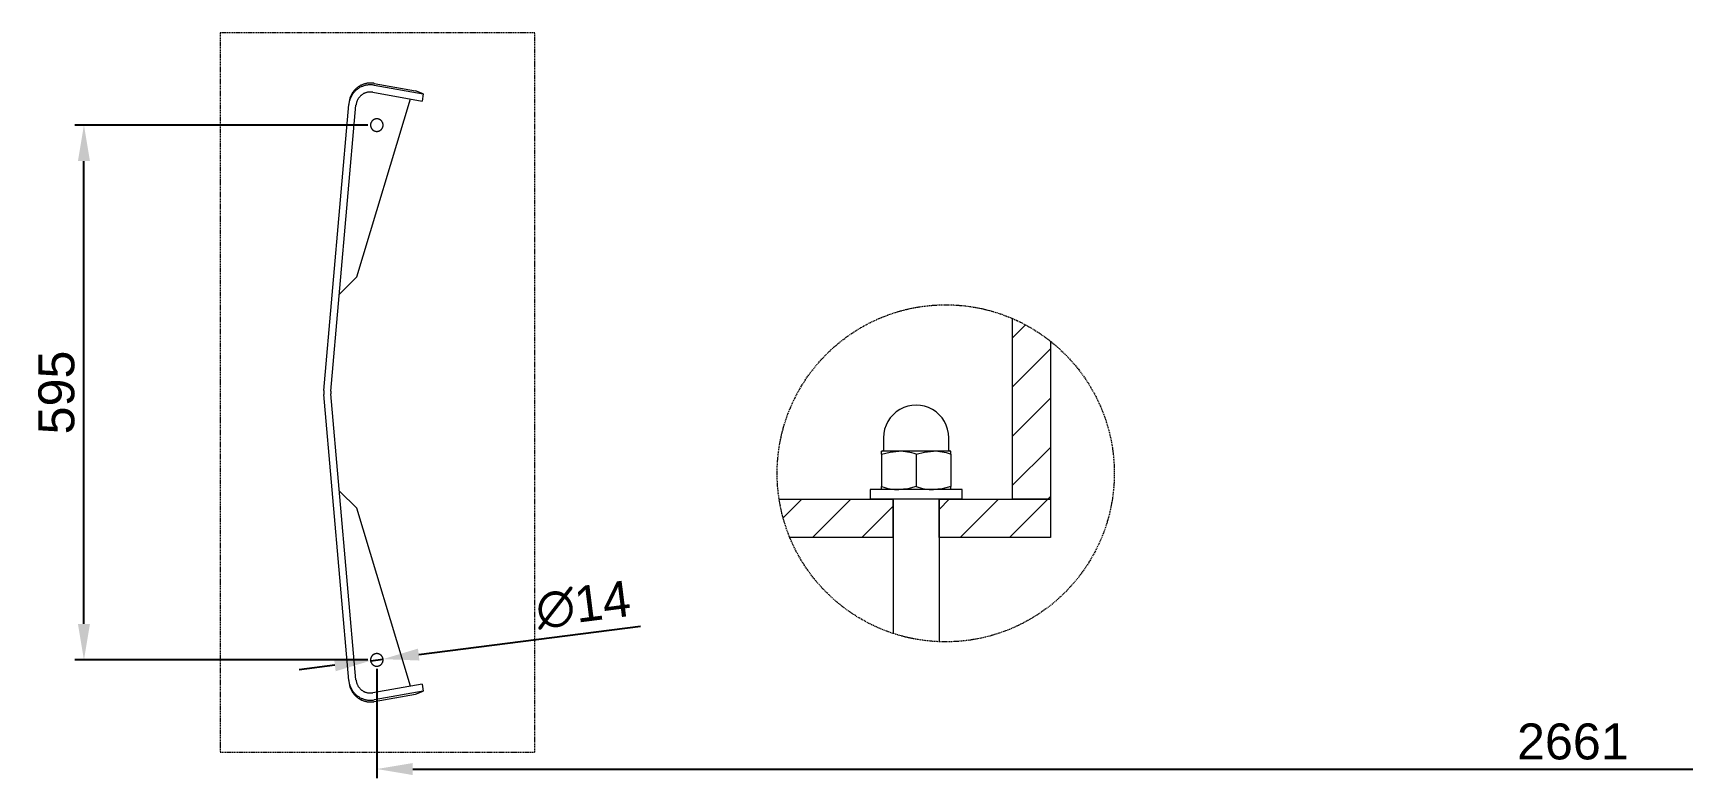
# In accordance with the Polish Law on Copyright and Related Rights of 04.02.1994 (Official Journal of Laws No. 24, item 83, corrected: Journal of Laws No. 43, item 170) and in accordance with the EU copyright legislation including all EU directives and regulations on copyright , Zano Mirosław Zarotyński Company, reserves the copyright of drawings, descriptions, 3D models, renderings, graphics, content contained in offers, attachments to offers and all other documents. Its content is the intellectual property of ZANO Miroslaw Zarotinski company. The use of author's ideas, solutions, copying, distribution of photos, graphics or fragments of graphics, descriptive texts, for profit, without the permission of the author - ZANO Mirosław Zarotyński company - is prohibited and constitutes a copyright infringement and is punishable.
# Model space of a CAD drawing. Header units: millimetres. Extents: x -219 to 4970, y -9 to 3393.
# Drawn here: x -209 to 1625, y -9 to 820 of the extents above; entities that cross this region are included whole.
import ezdxf

# ---------------------------------------------------------------- set-up
doc = ezdxf.new("R2010")
doc.units = ezdxf.units.MM
doc.linetypes.add('HIDDEN', pattern=[1.905, 1.27, -0.635])
for name, color, linetype, lineweight in [('ZANO_R', 7, 'Continuous', 0), ('ZANO_R_przerywana', 7, 'HIDDEN', 0), ('ZANO_W', 1, 'Continuous', 0)]:
    doc.layers.add(name, color=color, linetype=linetype, lineweight=lineweight)
doc.styles.add('Arial', font='arial.ttf')
doc.styles.get("Standard").update_dxf_attribs({"font": 'ARIALUNI.TTF'})
doc.dimstyles.new('pl i ang', dxfattribs={"dimtxt": 50, "dimasz": 50, "dimexe": 1.25, "dimexo": 0.625, "dimgap": 10, "dimtad": 1, "dimtoh": 1, "dimtxsty": 'Standard', "dimcen": 2.5, "dimclrd": 1, "dimclre": 1, "dimclrt": 1, "dimadec": 0, "dimazin": 0, "dimtfac": 1, "dimtmove": 0, "dimatfit": 3, "dimfxl": 1, "dimarcsym": 1})

# ---------------------------------------------------------------- blocks, each defined once
blk = doc.blocks.new('*D476')
at = {"layer": 'ZANO_W', "color": 1, "lineweight": -2}
for p, q in [((219.8, 128.7), (466.6, 160.1)), ((126.6, 116.8), (86.9, 111.7)), ((166.2, 121.8), (180.1, 123.6))]:
    blk.add_line(p, q, dxfattribs=at)
at = {"layer": 'ZANO_W', "color": 1}
for points in [[(219, 135.3), (220.6, 122), (180.1, 123.6)], [(127.4, 110.1), (125.7, 123.4), (166.2, 121.8)]]:
    blk.add_solid(points, dxfattribs=at)
at = {"layer": 'ZANO_W', "color": 1, "insert": (402.8, 183.8), "char_height": 40, "attachment_point": 5, "rotation": 7.2684, "style": 'Arial'}
blk.add_mtext('∅14', dxfattribs=at)
blk = doc.blocks.new('*D477')
at = {"layer": 'ZANO_W', "color": 1, "lineweight": -2}
for p, q in [((163.2, 717.7), (-162.6, 717.7)), ((-152.6, 162.7), (-152.6, 677.7)), ((163.2, 122.7), (-162.6, 122.7))]:
    blk.add_line(p, q, dxfattribs=at)
at = {"layer": 'ZANO_W', "color": 1}
for points in [[(-145.9, 677.7), (-159.3, 677.7), (-152.6, 717.7)], [(-159.3, 162.7), (-145.9, 162.7), (-152.6, 122.7)]]:
    blk.add_solid(points, dxfattribs=at)
at = {"layer": 'ZANO_W', "color": 1, "insert": (-183, 420.2), "char_height": 40, "attachment_point": 5, "rotation": 90, "style": 'Arial'}
blk.add_mtext('595', dxfattribs=at)
blk = doc.blocks.new('*D478')
at = {"layer": 'ZANO_W', "color": 1, "lineweight": -2}
for p, q in [((173.2, 112.7), (173.2, -8.7)), ((2834.1, 112.7), (2834.1, -8.7)), ((213.2, 1.3), (2794.1, 1.3))]:
    blk.add_line(p, q, dxfattribs=at)
at = {"layer": 'ZANO_W', "color": 1}
for points in [[(213.2, 8), (213.2, -5.4), (173.2, 1.3)], [(2794.1, -5.4), (2794.1, 8), (2834.1, 1.3)]]:
    blk.add_solid(points, dxfattribs=at)
at = {"layer": 'ZANO_W', "color": 1, "insert": (1503.6, 31.7), "char_height": 40, "attachment_point": 5, "style": 'Arial'}
blk.add_mtext('2661', dxfattribs=at)

msp = doc.modelspace()

# ---------------------------------------------------------------- linework, layer by layer
at = {"layer": 'ZANO_R'}
for p, q in [((145.3, 752.4), (144.9, 751.7)), ((145.8, 753.1), (145.3, 752.4)), ((146.2, 752.1), (145.7, 751.4)), ((146.2, 753.8), (145.8, 753.1)), ((146.7, 754.5), (146.2, 753.8)), ((146.7, 752.8), (146.2, 752.1)), ((147.2, 755.2), (146.7, 754.5)), ((147.2, 753.5), (146.7, 752.8)), ((147.7, 755.8), (147.2, 755.2)), ((147.7, 754.1), (147.2, 753.5)), ((148.3, 756.5), (147.7, 755.8)), ((148.3, 754.7), (147.7, 754.1)), ((148.8, 757.1), (148.3, 756.5)), ((148.8, 755.3), (148.3, 754.7)), ((149.4, 757.7), (148.8, 757.1)), ((149.4, 755.9), (148.8, 755.3)), ((150, 758.2), (149.4, 757.7)), ((150, 756.5), (149.4, 755.9)), ((150.6, 758.8), (150, 758.2)), ((150.7, 757), (150, 756.5)), ((151.3, 759.3), (150.6, 758.8)), ((151.3, 757.5), (150.7, 757)), ((151.9, 759.8), (151.3, 759.3)), ((152, 758), (151.3, 757.5)), ((152.6, 760.3), (151.9, 759.8)), ((152.7, 758.5), (152, 758)), ((153.3, 760.7), (152.6, 760.3)), ((153.4, 759), (152.7, 758.5)), ((154, 761.2), (153.3, 760.7)), ((154.1, 759.4), (153.4, 759)), ((154.7, 761.6), (154, 761.2)), ((154.8, 759.8), (154.1, 759.4)), ((155.5, 762), (154.7, 761.6)), ((155.6, 760.2), (154.8, 759.8)), ((156.2, 762.3), (155.5, 762)), ((156.3, 760.5), (155.6, 760.2)), ((157, 762.6), (156.2, 762.3)), ((157.1, 760.8), (156.3, 760.5)), ((157.8, 763), (157, 762.6)), ((157.9, 761.1), (157.1, 760.8)), ((157.6, 752.1), (157.1, 751.8)), ((158, 752.4), (157.6, 752.1)), ((158.5, 763.2), (157.8, 763)), ((158.6, 761.4), (157.9, 761.1)), ((158.5, 752.7), (158, 752.4)), ((159.3, 763.5), (158.5, 763.2)), ((159, 752.9), (158.5, 752.7)), ((159.4, 761.6), (158.6, 761.4)), ((159.5, 753.2), (159, 752.9)), ((160.1, 763.7), (159.3, 763.5)), ((160.2, 761.9), (159.4, 761.6)), ((160, 753.4), (159.5, 753.2)), ((160.6, 753.6), (160, 753.4)), ((160.9, 763.9), (160.1, 763.7)), ((161, 762), (160.2, 761.9)), ((161.1, 753.7), (160.6, 753.6)), ((161.7, 764.1), (160.9, 763.9)), ((161.9, 762.2), (161, 762)), ((161.6, 753.9), (161.1, 753.7)), ((162.1, 754), (161.6, 753.9)), ((162.6, 764.2), (161.7, 764.1)), ((162.7, 762.3), (161.9, 762.2)), ((162.7, 754.2), (162.1, 754)), ((163.4, 764.3), (162.6, 764.2)), ((163.5, 762.4), (162.7, 762.3)), ((163.2, 754.3), (162.7, 754.2)), ((163.8, 754.4), (163.2, 754.3)), ((164.2, 764.4), (163.4, 764.3)), ((164.3, 762.5), (163.5, 762.4)), ((164.3, 754.4), (163.8, 754.4)), ((165, 764.5), (164.2, 764.4)), ((165.2, 762.5), (164.3, 762.5)), ((164.9, 754.5), (164.3, 754.4)), ((165.4, 754.5), (164.9, 754.5)), ((165.9, 764.5), (165, 764.5)), ((166, 762.6), (165.2, 762.5)), ((166, 754.5), (165.4, 754.5)), ((166.7, 764.5), (165.9, 764.5)), ((166.8, 762.5), (166, 762.6)), ((166.5, 754.5), (166, 754.5)), ((167.1, 754.5), (166.5, 754.5)), ((167.5, 764.5), (166.7, 764.5)), ((167.7, 762.5), (166.8, 762.5)), ((167.6, 754.4), (167.1, 754.5)), ((168.4, 764.4), (167.5, 764.5)), ((168.2, 754.4), (167.6, 754.4)), ((168.5, 762.4), (167.7, 762.5)), ((168.7, 754.3), (168.2, 754.4)), ((169.2, 764.3), (168.4, 764.4)), ((169.3, 762.3), (168.5, 762.4)), ((168.7, 754.3), (223.8, 744.5)), ((170, 764.2), (169.2, 764.3)), ((170.1, 762.2), (169.3, 762.3)), ((170.3, 764.1), (170, 764.2)), ((170.1, 762.2), (224.8, 752.5)), ((170.3, 764.1), (216.2, 755.9)), ((224.8, 752.5), (216.2, 755.9)), ((224.8, 752.5), (223.8, 744.5)), ((114.2, 422.3), (142, 740.5)), ((122.2, 421.6), (150, 739.8)), ((142.1, 741.4), (142, 740.5)), ((142.2, 742.5), (142.1, 740.8)), ((142.2, 742.2), (142.1, 741.4)), ((142.4, 743), (142.2, 742.2)), ((142.6, 743.8), (142.4, 743)), ((142.7, 745.5), (142.5, 744.7)), ((142.8, 744.6), (142.6, 743.8)), ((142.9, 746.3), (142.7, 745.5)), ((143, 745.4), (142.8, 744.6)), ((143.1, 747.1), (142.9, 746.3)), ((143.2, 746.2), (143, 745.4)), ((143.3, 747.9), (143.1, 747.1)), ((143.5, 747), (143.2, 746.2)), ((143.6, 748.7), (143.3, 747.9)), ((143.8, 747.8), (143.5, 747)), ((143.9, 749.5), (143.6, 748.7)), ((144.2, 748.5), (143.8, 747.8)), ((144.2, 750.2), (143.9, 749.5)), ((144.6, 751), (144.2, 750.2)), ((144.5, 749.3), (144.2, 748.5)), ((144.9, 750), (144.5, 749.3)), ((144.9, 751.7), (144.6, 751)), ((145.3, 750.7), (144.9, 750)), ((145.7, 751.4), (145.3, 750.7)), ((150.1, 740.4), (150, 739.8)), ((150.2, 741.5), (150.1, 740.9)), ((150.1, 740.9), (150.1, 740.4)), ((150.4, 742), (150.2, 741.5)), ((150.5, 742.6), (150.4, 742)), ((150.6, 743.1), (150.5, 742.6)), ((150.8, 743.6), (150.6, 743.1)), ((151, 744.1), (150.8, 743.6)), ((151.2, 744.7), (151, 744.1)), ((151.1, 548.8), (210.6, 746.9)), ((151.4, 745.2), (151.2, 744.7)), ((151.7, 745.7), (151.4, 745.2)), ((151.9, 746.2), (151.7, 745.7)), ((152.2, 746.6), (151.9, 746.2)), ((152.5, 747.1), (152.2, 746.6)), ((152.8, 747.6), (152.5, 747.1)), ((153.1, 748), (152.8, 747.6)), ((153.4, 748.5), (153.1, 748)), ((153.8, 748.9), (153.4, 748.5)), ((154.2, 749.3), (153.8, 748.9)), ((154.5, 749.7), (154.2, 749.3)), ((154.9, 750.1), (154.5, 749.7)), ((155.3, 750.5), (154.9, 750.1)), ((155.8, 750.8), (155.3, 750.5)), ((156.2, 751.2), (155.8, 750.8)), ((156.6, 751.5), (156.2, 751.2)), ((157.1, 751.8), (156.6, 751.5)), ((166.3, 718.9), (166.2, 718.7)), ((166.2, 718.7), (166.2, 718.4)), ((166.2, 718.4), (166.2, 718.2)), ((166.2, 718.2), (166.2, 717.9)), ((166.2, 717.9), (166.2, 717.7)), ((166.2, 717.7), (166.2, 717.5)), ((166.2, 717.5), (166.2, 717.2)), ((166.2, 717.2), (166.2, 717)), ((166.2, 717), (166.2, 716.8)), ((166.2, 716.8), (166.3, 716.5)), ((166.4, 719.4), (166.3, 719.1)), ((166.3, 719.1), (166.3, 718.9)), ((166.3, 716.5), (166.3, 716.3)), ((166.3, 716.3), (166.4, 716.1)), ((166.5, 719.8), (166.4, 719.6)), ((166.4, 719.6), (166.4, 719.4)), ((166.4, 716.1), (166.4, 715.8)), ((166.4, 715.8), (166.5, 715.6)), ((166.6, 720.1), (166.5, 719.8)), ((166.5, 715.6), (166.6, 715.4)), ((166.7, 720.3), (166.6, 720.1)), ((166.8, 720.5), (166.7, 720.3)), ((166.9, 720.7), (166.8, 720.5)), ((167, 720.9), (166.9, 720.7)), ((167.1, 721.1), (167, 720.9)), ((167.2, 721.3), (167.1, 721.1)), ((167.3, 721.5), (167.2, 721.3)), ((167.5, 721.7), (167.3, 721.5)), ((167.6, 721.9), (167.5, 721.7)), ((167.7, 722.1), (167.6, 721.9)), ((167.9, 722.3), (167.7, 722.1)), ((168.1, 722.5), (167.9, 722.3)), ((168.2, 722.7), (168.1, 722.5)), ((168.4, 722.8), (168.2, 722.7)), ((168.6, 723), (168.4, 722.8)), ((168.8, 723.1), (168.6, 723)), ((168.9, 723.3), (168.8, 723.1)), ((169.1, 723.4), (168.9, 723.3)), ((169.3, 723.6), (169.1, 723.4)), ((169.5, 723.7), (169.3, 723.6)), ((169.7, 723.8), (169.5, 723.7)), ((170, 723.9), (169.7, 723.8)), ((170.2, 724), (170, 723.9)), ((170.4, 724.1), (170.2, 724)), ((170.6, 724.2), (170.4, 724.1)), ((170.8, 724.3), (170.6, 724.2)), ((171.1, 724.4), (170.8, 724.3)), ((171.3, 724.5), (171.1, 724.4)), ((171.5, 724.5), (171.3, 724.5)), ((171.8, 724.6), (171.5, 724.5)), ((172, 724.6), (171.8, 724.6)), ((172.2, 724.6), (172, 724.6)), ((172.5, 724.7), (172.2, 724.6)), ((172.7, 724.7), (172.5, 724.7)), ((172.9, 724.7), (172.7, 724.7)), ((173.2, 724.7), (172.9, 724.7)), ((173.4, 724.7), (173.2, 724.7)), ((173.7, 724.7), (173.4, 724.7)), ((173.9, 724.7), (173.7, 724.7)), ((174.1, 724.6), (173.9, 724.7)), ((174.4, 724.6), (174.1, 724.6)), ((174.6, 724.6), (174.4, 724.6)), ((174.8, 724.5), (174.6, 724.6)), ((175.1, 724.5), (174.8, 724.5)), ((175.3, 724.4), (175.1, 724.5)), ((175.5, 724.3), (175.3, 724.4)), ((175.7, 724.2), (175.5, 724.3)), ((176, 724.1), (175.7, 724.2)), ((176.2, 724), (176, 724.1)), ((176.4, 723.9), (176.2, 724)), ((176.6, 723.8), (176.4, 723.9)), ((176.8, 723.7), (176.6, 723.8)), ((177, 723.6), (176.8, 723.7)), ((177.2, 723.4), (177, 723.6)), ((177.4, 723.3), (177.2, 723.4)), ((177.6, 723.1), (177.4, 723.3)), ((177.8, 723), (177.6, 723.1)), ((178, 722.8), (177.8, 723)), ((178.1, 722.7), (178, 722.8)), ((178.3, 722.5), (178.1, 722.7)), ((178.5, 722.3), (178.3, 722.5)), ((178.6, 722.1), (178.5, 722.3)), ((178.8, 721.9), (178.6, 722.1)), ((178.9, 721.7), (178.8, 721.9)), ((179, 721.5), (178.9, 721.7)), ((179.2, 721.3), (179, 721.5)), ((179.3, 721.1), (179.2, 721.3)), ((179.4, 720.9), (179.3, 721.1)), ((179.5, 720.7), (179.4, 720.9)), ((179.6, 720.5), (179.5, 720.7)), ((179.7, 720.3), (179.6, 720.5)), ((179.8, 720.1), (179.7, 720.3)), ((179.8, 719.8), (179.8, 720.1)), ((179.9, 719.6), (179.8, 719.8)), ((179.8, 715.6), (179.9, 715.8)), ((179.8, 715.4), (179.8, 715.6)), ((180, 719.4), (179.9, 719.6)), ((179.9, 715.8), (180, 716.1)), ((180, 719.1), (180, 719.4)), ((180.1, 718.9), (180, 719.1)), ((180, 716.3), (180.1, 716.5)), ((180, 716.1), (180, 716.3)), ((180.1, 718.7), (180.1, 718.9)), ((180.1, 718.4), (180.1, 718.7)), ((180.2, 718.2), (180.1, 718.4)), ((180.1, 717), (180.2, 717.2)), ((180.1, 716.8), (180.1, 717)), ((180.1, 716.5), (180.1, 716.8)), ((180.2, 717.9), (180.2, 718.2)), ((180.2, 717.7), (180.2, 717.9)), ((180.2, 717.5), (180.2, 717.7)), ((180.2, 717.2), (180.2, 717.5)), ((166.6, 715.4), (166.7, 715.1)), ((166.7, 715.1), (166.8, 714.9)), ((166.8, 714.9), (166.9, 714.7)), ((166.9, 714.7), (167, 714.5)), ((167, 714.5), (167.1, 714.3)), ((167.1, 714.3), (167.2, 714.1)), ((167.2, 714.1), (167.3, 713.9)), ((167.3, 713.9), (167.5, 713.7)), ((167.5, 713.7), (167.6, 713.5)), ((167.6, 713.5), (167.7, 713.3)), ((167.7, 713.3), (167.9, 713.1)), ((167.9, 713.1), (168.1, 712.9)), ((168.1, 712.9), (168.2, 712.8)), ((168.2, 712.8), (168.4, 712.6)), ((168.4, 712.6), (168.6, 712.4)), ((168.6, 712.4), (168.8, 712.3)), ((168.8, 712.3), (168.9, 712.1)), ((168.9, 712.1), (169.1, 712)), ((169.1, 712), (169.3, 711.9)), ((169.3, 711.9), (169.5, 711.7)), ((169.5, 711.7), (169.7, 711.6)), ((169.7, 711.6), (170, 711.5)), ((170, 711.5), (170.2, 711.4)), ((170.2, 711.4), (170.4, 711.3)), ((170.4, 711.3), (170.6, 711.2)), ((170.6, 711.2), (170.8, 711.1)), ((170.8, 711.1), (171.1, 711)), ((171.1, 711), (171.3, 711)), ((171.3, 711), (171.5, 710.9)), ((171.5, 710.9), (171.8, 710.9)), ((171.8, 710.9), (172, 710.8)), ((172, 710.8), (172.2, 710.8)), ((172.2, 710.8), (172.5, 710.7)), ((172.5, 710.7), (172.7, 710.7)), ((172.7, 710.7), (172.9, 710.7)), ((172.9, 710.7), (173.2, 710.7)), ((173.2, 710.7), (173.4, 710.7)), ((173.4, 710.7), (173.7, 710.7)), ((173.7, 710.7), (173.9, 710.7)), ((173.9, 710.7), (174.1, 710.8)), ((174.1, 710.8), (174.4, 710.8)), ((174.4, 710.8), (174.6, 710.9)), ((174.6, 710.9), (174.8, 710.9)), ((174.8, 710.9), (175.1, 711)), ((175.1, 711), (175.3, 711)), ((175.3, 711), (175.5, 711.1)), ((175.5, 711.1), (175.7, 711.2)), ((175.7, 711.2), (176, 711.3)), ((176, 711.3), (176.2, 711.4)), ((176.2, 711.4), (176.4, 711.5)), ((176.4, 711.5), (176.6, 711.6)), ((176.6, 711.6), (176.8, 711.7)), ((176.8, 711.7), (177, 711.9)), ((177, 711.9), (177.2, 712)), ((177.2, 712), (177.4, 712.1)), ((177.4, 712.1), (177.6, 712.3)), ((177.6, 712.3), (177.8, 712.4)), ((177.8, 712.4), (178, 712.6)), ((178, 712.6), (178.1, 712.8)), ((178.1, 712.8), (178.3, 712.9)), ((178.3, 712.9), (178.5, 713.1)), ((178.5, 713.1), (178.6, 713.3)), ((178.6, 713.3), (178.8, 713.5)), ((178.8, 713.5), (178.9, 713.7)), ((178.9, 713.7), (179, 713.9)), ((179, 713.9), (179.2, 714.1)), ((179.2, 714.1), (179.3, 714.3)), ((179.3, 714.3), (179.4, 714.5)), ((179.4, 714.5), (179.5, 714.7)), ((179.5, 714.7), (179.6, 714.9)), ((179.6, 714.9), (179.7, 715.1)), ((179.7, 715.1), (179.8, 715.4)), ((151.1, 548.8), (131.6, 529.8)), ((879.8, 502.8), (879.8, 301.5)), ((879.8, 480.8), (894.6, 495.6)), ((922.4, 477.4), (922.4, 301.5)), ((879.8, 426.1), (922.4, 468.7)), ((114.2, 422.3), (114.2, 421.6)), ((114.2, 421.6), (114.1, 420.9)), ((114.1, 420.9), (114.1, 420.2)), ((114.1, 420.2), (114.1, 419.5)), ((114.1, 419.5), (114.2, 418.8)), ((114.2, 418.8), (114.2, 418.1)), ((142, 99.9), (114.2, 418.1)), ((122.2, 421.6), (122.1, 421.1)), ((122.1, 421.1), (122.1, 420.7)), ((122.1, 420.7), (122.1, 420.2)), ((122.1, 420.2), (122.1, 419.7)), ((122.1, 419.7), (122.1, 419.3)), ((122.1, 419.3), (122.2, 418.8)), ((150, 100.6), (122.2, 418.8)), ((879.8, 371.3), (922.4, 414)), ((736.8, 369.8), (736.8, 356)), ((809.3, 356), (809.3, 369.8)), ((734.7, 351.5), (734.7, 354.9)), ((753.9, 354.9), (734.7, 354.9)), ((734.7, 351.5), (744.1, 353.9)), ((734.7, 351.5), (734.7, 315.6)), ((744.1, 353.9), (753.9, 354.9)), ((792.3, 354.9), (753.9, 354.9)), ((773.1, 351.5), (782.5, 353.9)), ((773.1, 351.5), (773.1, 315.6)), ((782.5, 353.9), (792.3, 354.9)), ((811.5, 354.9), (792.3, 354.9)), ((811.5, 351.5), (811.5, 354.9)), ((811.5, 351.5), (811.5, 315.6)), ((879.8, 316.6), (922.4, 359.2)), ((721.9, 312.2), (721.9, 301.5)), ((824.3, 312.2), (721.9, 312.2)), ((734.7, 312.2), (734.7, 315.6)), ((763.7, 313.2), (753.9, 312.2)), ((773.1, 315.6), (763.7, 313.2)), ((802.1, 313.2), (792.3, 312.2)), ((811.5, 315.6), (802.1, 313.2)), ((811.5, 312.2), (811.5, 315.6)), ((824.3, 301.5), (824.3, 312.2)), ((151.1, 291.6), (131.6, 310.6)), ((620.7, 301.6), (747.5, 301.5)), ((625.1, 280.9), (645.9, 301.6)), ((657.8, 258.9), (700.5, 301.6)), ((712.6, 258.9), (747.5, 293.8)), ((824.3, 301.5), (721.9, 301.5)), ((747.5, 258.9), (747.5, 301.5)), ((747.5, 301.5), (747.5, 152.2)), ((798.7, 258.9), (798.7, 301.5)), ((798.7, 301.5), (922.4, 301.5)), ((798.7, 301.5), (798.7, 142.9)), ((798.7, 290.2), (810, 301.5)), ((822.1, 258.9), (864.7, 301.5)), ((876.8, 258.9), (919.5, 301.5)), ((922.4, 301.5), (879.8, 301.5)), ((919.5, 301.5), (922.4, 304.5)), ((210.6, 93.5), (151.1, 291.6)), ((747.5, 258.9), (631.8, 258.9)), ((922.4, 258.9), (798.7, 258.9)), ((169.1, 128.4), (168.9, 128.3)), ((169.3, 128.6), (169.1, 128.4)), ((169.5, 128.7), (169.3, 128.6)), ((169.7, 128.8), (169.5, 128.7)), ((170, 128.9), (169.7, 128.8)), ((170.2, 129), (170, 128.9)), ((170.4, 129.1), (170.2, 129)), ((170.6, 129.2), (170.4, 129.1)), ((170.8, 129.3), (170.6, 129.2)), ((171.1, 129.4), (170.8, 129.3)), ((171.3, 129.5), (171.1, 129.4)), ((171.5, 129.5), (171.3, 129.5)), ((171.8, 129.6), (171.5, 129.5)), ((172, 129.6), (171.8, 129.6)), ((172.2, 129.6), (172, 129.6)), ((172.5, 129.7), (172.2, 129.6)), ((172.7, 129.7), (172.5, 129.7)), ((172.9, 129.7), (172.7, 129.7)), ((173.2, 129.7), (172.9, 129.7)), ((173.4, 129.7), (173.2, 129.7)), ((173.7, 129.7), (173.4, 129.7)), ((173.9, 129.7), (173.7, 129.7)), ((174.1, 129.6), (173.9, 129.7)), ((174.4, 129.6), (174.1, 129.6)), ((174.6, 129.6), (174.4, 129.6)), ((174.8, 129.5), (174.6, 129.6)), ((175.1, 129.5), (174.8, 129.5)), ((175.3, 129.4), (175.1, 129.5)), ((175.5, 129.3), (175.3, 129.4)), ((175.7, 129.2), (175.5, 129.3)), ((176, 129.1), (175.7, 129.2)), ((176.2, 129), (176, 129.1)), ((176.4, 128.9), (176.2, 129)), ((176.6, 128.8), (176.4, 128.9)), ((176.8, 128.7), (176.6, 128.8)), ((177, 128.6), (176.8, 128.7)), ((177.2, 128.4), (177, 128.6)), ((177.4, 128.3), (177.2, 128.4)), ((166.3, 123.9), (166.2, 123.7)), ((166.2, 123.7), (166.2, 123.4)), ((166.2, 123.4), (166.2, 123.2)), ((166.2, 123.2), (166.2, 122.9)), ((166.2, 122.9), (166.2, 122.7)), ((166.2, 122.7), (166.2, 122.5)), ((166.2, 122.5), (166.2, 122.2)), ((166.2, 122.2), (166.2, 122)), ((166.2, 122), (166.2, 121.8)), ((166.2, 121.8), (166.3, 121.5)), ((166.4, 124.4), (166.3, 124.1)), ((166.3, 124.1), (166.3, 123.9)), ((166.3, 121.5), (166.3, 121.3)), ((166.3, 121.3), (166.4, 121.1)), ((166.5, 124.8), (166.4, 124.6)), ((166.4, 124.6), (166.4, 124.4)), ((166.4, 121.1), (166.4, 120.8)), ((166.4, 120.8), (166.5, 120.6)), ((166.6, 125.1), (166.5, 124.8)), ((166.5, 120.6), (166.6, 120.4)), ((166.7, 125.3), (166.6, 125.1)), ((166.6, 120.4), (166.7, 120.1)), ((166.8, 125.5), (166.7, 125.3)), ((166.7, 120.1), (166.8, 119.9)), ((166.9, 125.7), (166.8, 125.5)), ((166.8, 119.9), (166.9, 119.7)), ((167, 125.9), (166.9, 125.7)), ((166.9, 119.7), (167, 119.5)), ((167.1, 126.1), (167, 125.9)), ((167, 119.5), (167.1, 119.3)), ((167.2, 126.3), (167.1, 126.1)), ((167.1, 119.3), (167.2, 119.1)), ((167.3, 126.5), (167.2, 126.3)), ((167.2, 119.1), (167.3, 118.9)), ((167.5, 126.7), (167.3, 126.5)), ((167.3, 118.9), (167.5, 118.7)), ((167.6, 126.9), (167.5, 126.7)), ((167.5, 118.7), (167.6, 118.5)), ((167.7, 127.1), (167.6, 126.9)), ((167.6, 118.5), (167.7, 118.3)), ((167.9, 127.3), (167.7, 127.1)), ((167.7, 118.3), (167.9, 118.1)), ((168.1, 127.5), (167.9, 127.3)), ((167.9, 118.1), (168.1, 117.9)), ((168.2, 127.7), (168.1, 127.5)), ((168.1, 117.9), (168.2, 117.8)), ((168.4, 127.8), (168.2, 127.7)), ((168.2, 117.8), (168.4, 117.6)), ((168.6, 128), (168.4, 127.8)), ((168.4, 117.6), (168.6, 117.4)), ((168.8, 128.1), (168.6, 128)), ((168.6, 117.4), (168.8, 117.3)), ((168.9, 128.3), (168.8, 128.1)), ((168.8, 117.3), (168.9, 117.1)), ((168.9, 117.1), (169.1, 117)), ((169.1, 117), (169.3, 116.9)), ((169.3, 116.9), (169.5, 116.7)), ((169.5, 116.7), (169.7, 116.6)), ((169.7, 116.6), (170, 116.5)), ((170, 116.5), (170.2, 116.4)), ((170.2, 116.4), (170.4, 116.3)), ((170.4, 116.3), (170.6, 116.2)), ((170.6, 116.2), (170.8, 116.1)), ((170.8, 116.1), (171.1, 116)), ((171.1, 116), (171.3, 116)), ((171.3, 116), (171.5, 115.9)), ((171.5, 115.9), (171.8, 115.9)), ((171.8, 115.9), (172, 115.8)), ((172, 115.8), (172.2, 115.8)), ((172.2, 115.8), (172.5, 115.7)), ((172.5, 115.7), (172.7, 115.7)), ((172.7, 115.7), (172.9, 115.7)), ((172.9, 115.7), (173.2, 115.7)), ((173.2, 115.7), (173.4, 115.7)), ((173.4, 115.7), (173.7, 115.7)), ((173.7, 115.7), (173.9, 115.7)), ((173.9, 115.7), (174.1, 115.8)), ((174.1, 115.8), (174.4, 115.8)), ((174.4, 115.8), (174.6, 115.9)), ((174.6, 115.9), (174.8, 115.9)), ((174.8, 115.9), (175.1, 116)), ((175.1, 116), (175.3, 116)), ((175.3, 116), (175.5, 116.1)), ((175.5, 116.1), (175.7, 116.2)), ((175.7, 116.2), (176, 116.3)), ((176, 116.3), (176.2, 116.4)), ((176.2, 116.4), (176.4, 116.5)), ((176.4, 116.5), (176.6, 116.6)), ((176.6, 116.6), (176.8, 116.7)), ((176.8, 116.7), (177, 116.9)), ((177, 116.9), (177.2, 117)), ((177.2, 117), (177.4, 117.1)), ((177.6, 128.1), (177.4, 128.3)), ((177.4, 117.1), (177.6, 117.3)), ((177.8, 128), (177.6, 128.1)), ((177.6, 117.3), (177.8, 117.4)), ((178, 127.8), (177.8, 128)), ((177.8, 117.4), (178, 117.6)), ((178.1, 127.7), (178, 127.8)), ((178, 117.6), (178.1, 117.8)), ((178.3, 127.5), (178.1, 127.7)), ((178.1, 117.8), (178.3, 117.9)), ((178.5, 127.3), (178.3, 127.5)), ((178.3, 117.9), (178.5, 118.1)), ((178.6, 127.1), (178.5, 127.3)), ((178.5, 118.1), (178.6, 118.3)), ((178.8, 126.9), (178.6, 127.1)), ((178.6, 118.3), (178.8, 118.5)), ((178.9, 126.7), (178.8, 126.9)), ((178.8, 118.5), (178.9, 118.7)), ((179, 126.5), (178.9, 126.7)), ((178.9, 118.7), (179, 118.9)), ((179.2, 126.3), (179, 126.5)), ((179, 118.9), (179.2, 119.1)), ((179.3, 126.1), (179.2, 126.3)), ((179.2, 119.1), (179.3, 119.3)), ((179.4, 125.9), (179.3, 126.1)), ((179.3, 119.3), (179.4, 119.5)), ((179.5, 125.7), (179.4, 125.9)), ((179.4, 119.5), (179.5, 119.7)), ((179.6, 125.5), (179.5, 125.7)), ((179.5, 119.7), (179.6, 119.9)), ((179.7, 125.3), (179.6, 125.5)), ((179.6, 119.9), (179.7, 120.1)), ((179.8, 125.1), (179.7, 125.3)), ((179.7, 120.1), (179.8, 120.4)), ((179.8, 124.8), (179.8, 125.1)), ((179.9, 124.6), (179.8, 124.8)), ((179.8, 120.6), (179.9, 120.8)), ((179.8, 120.4), (179.8, 120.6)), ((180, 124.4), (179.9, 124.6)), ((179.9, 120.8), (180, 121.1)), ((180, 124.1), (180, 124.4)), ((180.1, 123.9), (180, 124.1)), ((180, 121.3), (180.1, 121.5)), ((180, 121.1), (180, 121.3)), ((180.1, 123.7), (180.1, 123.9)), ((180.1, 123.4), (180.1, 123.7)), ((180.2, 123.2), (180.1, 123.4)), ((180.1, 122), (180.2, 122.2)), ((180.1, 121.8), (180.1, 122)), ((180.1, 121.5), (180.1, 121.8)), ((180.2, 122.9), (180.2, 123.2)), ((180.2, 122.7), (180.2, 122.9)), ((180.2, 122.5), (180.2, 122.7)), ((180.2, 122.2), (180.2, 122.5)), ((142, 99.9), (142.1, 99.1)), ((142.1, 99.6), (142.2, 97.9)), ((142.1, 99.1), (142.2, 98.2)), ((142.2, 98.2), (142.4, 97.4)), ((142.4, 97.4), (142.6, 96.6)), ((142.5, 95.7), (142.7, 94.9)), ((142.6, 96.6), (142.8, 95.8)), ((142.7, 94.9), (142.9, 94.1)), ((142.8, 95.8), (143, 95)), ((142.9, 94.1), (143.1, 93.3)), ((143, 95), (143.2, 94.2)), ((143.1, 93.3), (143.3, 92.5)), ((143.2, 94.2), (143.5, 93.4)), ((143.3, 92.5), (143.6, 91.7)), ((143.5, 93.4), (143.8, 92.6)), ((143.6, 91.7), (143.9, 91)), ((143.8, 92.6), (144.2, 91.9)), ((144.2, 91.9), (144.5, 91.1)), ((150, 100.6), (150.1, 100)), ((150.1, 100), (150.1, 99.5)), ((150.1, 99.5), (150.2, 98.9)), ((150.2, 98.9), (150.4, 98.4)), ((150.4, 98.4), (150.5, 97.9)), ((150.5, 97.9), (150.6, 97.3)), ((150.6, 97.3), (150.8, 96.8)), ((150.8, 96.8), (151, 96.3)), ((151, 96.3), (151.2, 95.8)), ((151.2, 95.8), (151.4, 95.3)), ((151.4, 95.3), (151.7, 94.8)), ((151.7, 94.8), (151.9, 94.3)), ((151.9, 94.3), (152.2, 93.8)), ((152.2, 93.8), (152.5, 93.3)), ((152.5, 93.3), (152.8, 92.8)), ((152.8, 92.8), (153.1, 92.4)), ((153.1, 92.4), (153.4, 92)), ((153.4, 92), (153.8, 91.5)), ((223.8, 95.9), (168.7, 86.1)), ((223.8, 95.9), (224.8, 87.9)), ((143.9, 91), (144.2, 90.2)), ((144.2, 90.2), (144.6, 89.5)), ((144.5, 91.1), (144.9, 90.4)), ((144.6, 89.5), (144.9, 88.7)), ((144.9, 90.4), (145.3, 89.7)), ((144.9, 88.7), (145.3, 88)), ((145.3, 89.7), (145.7, 89)), ((145.3, 88), (145.8, 87.3)), ((145.7, 89), (146.2, 88.3)), ((145.8, 87.3), (146.2, 86.6)), ((146.2, 88.3), (146.7, 87.6)), ((146.2, 86.6), (146.7, 85.9)), ((146.7, 87.6), (147.2, 86.9)), ((146.7, 85.9), (147.2, 85.2)), ((147.2, 86.9), (147.7, 86.3)), ((147.2, 85.2), (147.7, 84.6)), ((147.7, 86.3), (148.3, 85.7)), ((147.7, 84.6), (148.3, 84)), ((148.3, 85.7), (148.8, 85.1)), ((148.3, 84), (148.8, 83.4)), ((148.8, 85.1), (149.4, 84.5)), ((148.8, 83.4), (149.4, 82.8)), ((149.4, 84.5), (150, 83.9)), ((149.4, 82.8), (150, 82.2)), ((150, 83.9), (150.7, 83.4)), ((150, 82.2), (150.6, 81.6)), ((150.6, 81.6), (151.3, 81.1)), ((150.7, 83.4), (151.3, 82.9)), ((151.3, 82.9), (152, 82.4)), ((151.3, 81.1), (151.9, 80.6)), ((151.9, 80.6), (152.6, 80.1)), ((152, 82.4), (152.7, 81.9)), ((152.6, 80.1), (153.3, 79.7)), ((152.7, 81.9), (153.4, 81.5)), ((153.3, 79.7), (154, 79.3)), ((153.4, 81.5), (154.1, 81)), ((153.8, 91.5), (154.2, 91.1)), ((154, 79.3), (154.7, 78.8)), ((154.1, 81), (154.8, 80.6)), ((154.2, 91.1), (154.5, 90.7)), ((154.5, 90.7), (154.9, 90.3)), ((154.7, 78.8), (155.5, 78.5)), ((154.8, 80.6), (155.6, 80.3)), ((154.9, 90.3), (155.3, 89.9)), ((155.3, 89.9), (155.8, 89.6)), ((155.5, 78.5), (156.2, 78.1)), ((155.6, 80.3), (156.3, 79.9)), ((155.8, 89.6), (156.2, 89.2)), ((156.2, 89.2), (156.6, 88.9)), ((156.2, 78.1), (157, 77.8)), ((156.3, 79.9), (157.1, 79.6)), ((156.6, 88.9), (157.1, 88.6)), ((157, 77.8), (157.8, 77.5)), ((157.1, 88.6), (157.6, 88.3)), ((157.1, 79.6), (157.9, 79.3)), ((157.6, 88.3), (158, 88)), ((157.8, 77.5), (158.5, 77.2)), ((157.9, 79.3), (158.6, 79)), ((158, 88), (158.5, 87.7)), ((158.5, 87.7), (159, 87.5)), ((158.5, 77.2), (159.3, 76.9)), ((158.6, 79), (159.4, 78.8)), ((159, 87.5), (159.5, 87.3)), ((159.3, 76.9), (160.1, 76.7)), ((159.4, 78.8), (160.2, 78.6)), ((159.5, 87.3), (160, 87)), ((160, 87), (160.6, 86.9)), ((160.1, 76.7), (160.9, 76.5)), ((160.2, 78.6), (161, 78.4)), ((160.6, 86.9), (161.1, 86.7)), ((160.9, 76.5), (161.7, 76.3)), ((161, 78.4), (161.9, 78.2)), ((161.1, 86.7), (161.6, 86.5)), ((161.6, 86.5), (162.1, 86.4)), ((161.7, 76.3), (162.6, 76.2)), ((161.9, 78.2), (162.7, 78.1)), ((162.1, 86.4), (162.7, 86.2)), ((162.6, 76.2), (163.4, 76.1)), ((162.7, 86.2), (163.2, 86.1)), ((162.7, 78.1), (163.5, 78)), ((163.2, 86.1), (163.8, 86.1)), ((163.4, 76.1), (164.2, 76)), ((163.5, 78), (164.3, 77.9)), ((163.8, 86.1), (164.3, 86)), ((164.2, 76), (165, 76)), ((164.3, 86), (164.9, 85.9)), ((164.3, 77.9), (165.2, 77.9)), ((164.9, 85.9), (165.4, 85.9)), ((165, 76), (165.9, 75.9)), ((165.2, 77.9), (166, 77.9)), ((165.4, 85.9), (166, 85.9)), ((165.9, 75.9), (166.7, 75.9)), ((166, 85.9), (166.5, 85.9)), ((166, 77.9), (166.8, 77.9)), ((166.5, 85.9), (167.1, 85.9)), ((166.7, 75.9), (167.5, 76)), ((166.8, 77.9), (167.7, 77.9)), ((167.1, 85.9), (167.6, 86)), ((167.5, 76), (168.4, 76)), ((167.6, 86), (168.2, 86.1)), ((167.7, 77.9), (168.5, 78)), ((168.2, 86.1), (168.7, 86.1)), ((168.4, 76), (169.2, 76.1)), ((168.5, 78), (169.3, 78.1)), ((169.2, 76.1), (170, 76.2)), ((169.3, 78.1), (170.1, 78.2)), ((170, 76.2), (170.3, 76.3)), ((224.8, 87.9), (170.1, 78.2)), ((170.3, 76.3), (216.2, 84.5)), ((216.2, 84.5), (224.8, 87.9))]:
    msp.add_line(p, q, dxfattribs=at)
msp.add_lwpolyline([(922.4, 301.5), (922.4, 258.9)], dxfattribs=at)
for centre, radius, start, end in [((773.1, 369.8), 36.3, 359.9997, 180.0003), ((735.7, 356), 1.07, 270.0029, 359.9902), ((753.4, 296.7), 58.2, 70.227, 89.5168), ((791.8, 296.7), 58.2, 70.227, 89.5168), ((810.4, 356), 1.07, 180.0098, 269.9971), ((754.4, 370.4), 58.2, 250.2279, 269.5163), ((792.8, 370.4), 58.2, 250.2279, 269.5163)]:
    msp.add_arc(centre, radius, start, end, dxfattribs=at)
at = {"layer": 'ZANO_R_przerywana'}
for p, q in [((-1.2, 820.2), (-1.2, 20.2)), ((348.8, 820.2), (-1.2, 820.2)), ((348.8, 20.2), (348.8, 820.2)), ((-1.2, 20.2), (348.8, 20.2))]:
    msp.add_line(p, q, dxfattribs=at)
at = {"layer": 'ZANO_R_przerywana', "color": 1}
msp.add_circle((806, 330.3), 187.5, dxfattribs=at)

# ---------------------------------------------------------------- dimensions: what is measured, and where the dimension line sits
at = {"layer": 'ZANO_W'}
dim = msp.add_linear_dim(base=(-152.6, 717.7), p1=(173.2, 122.7), p2=(173.2, 717.7), angle=90, dimstyle='pl i ang', override={"dimtxt": 40, "dimasz": 40, "dimexe": 10, "dimexo": 10, "dimtoh": 0, "dimdec": 0, "dimtxsty": 'Arial', "dimtdec": 0, "dimtmove": 1}, dxfattribs=at)
dim.commit()
dim.dimension.update_dxf_attribs({"geometry": '*D477', "text_midpoint": (-183, 420.2)})
dim = msp.add_diameter_dim_2p(p1=(166.2, 121.8), p2=(180.1, 123.6), dimstyle='pl i ang', override={"dimtxt": 40, "dimasz": 40, "dimexe": 10, "dimexo": 10, "dimtoh": 0, "dimdec": 0, "dimtxsty": 'Arial', "dimtdec": 0, "dimtmove": 1}, dxfattribs=at)
dim.commit()
dim.dimension.update_dxf_attribs({"geometry": '*D476', "text_midpoint": (406.8, 152.5), "dimtype": 163})
dim = msp.add_linear_dim(base=(2834.1, 1.3), p1=(173.2, 122.7), p2=(2834.1, 122.7), dimstyle='pl i ang', override={"dimtxt": 40, "dimasz": 40, "dimexe": 10, "dimexo": 10, "dimtoh": 0, "dimdec": 0, "dimtxsty": 'Arial', "dimtdec": 0, "dimtmove": 1}, dxfattribs=at)
dim.commit()
dim.dimension.update_dxf_attribs({"geometry": '*D478', "text_midpoint": (1503.6, 31.7)})

doc.saveas('drawing.dxf')
